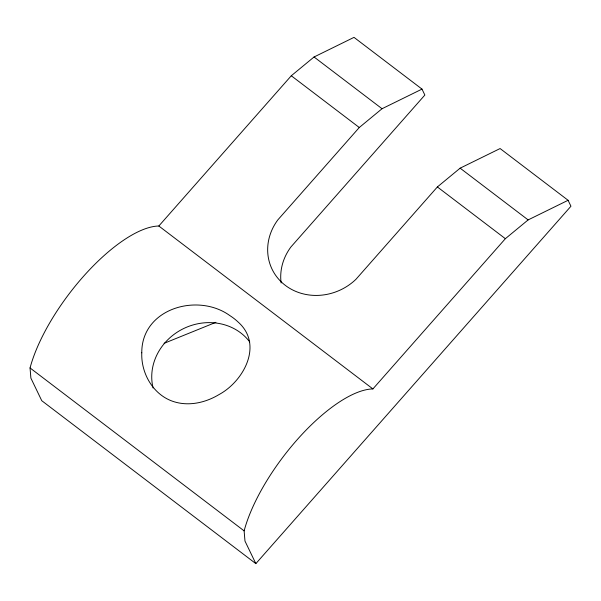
<?xml version="1.0" encoding="UTF-8"?>
<svg xmlns="http://www.w3.org/2000/svg" width="601" height="601" viewBox="0 0 601 601"><rect width="100%" height="100%" fill="white"/><g stroke="black" fill="none" stroke-linecap="round" stroke-linejoin="round"><path stroke-width="0.9" d="M422 89.106L382.041 108.728L359.278 127.51L277.865 219.853A53.173 48.381 -25.7 0 0 285.34 285.385A53.173 48.381 -25.7 0 0 355.965 279.292L437.378 186.949L460.141 168.167L500.1 148.545L568.088 200.291L570.95 206.233L255.846 563.633L41.762 400.709L30.884 378.112L30.05 367.947A112.492 42.31 -52.7 0 1 85.515 274.086A112.492 42.31 -52.7 0 1 158.829 226.006L291.29 75.764L314.053 56.982L354.012 37.367L422 89.106L424.862 95.048L290.914 246.973A53.173 48.381 -25.7 0 0 281.118 282.966M255.846 563.633L244.968 541.035L244.126 530.878A112.492 42.31 -52.7 0 1 299.591 437.01A112.492 42.31 -52.7 0 1 372.905 388.93L505.366 238.687L528.129 219.913L568.088 200.291M164.088 343.329L215.932 322.309M314.053 56.982L382.041 108.728M460.141 168.167L528.129 219.913M291.29 75.764L359.278 127.51M437.378 186.949L505.366 238.687M158.829 226.006L372.905 388.93M30.05 367.947L244.126 530.878M153.09 387.991A54.443 49.537 -25.7 0 1 184.004 328.379A54.443 49.537 -25.7 0 1 249.731 341.931M141.776 352.817C140.942 373.762 153.713 395.668 174.395 401.844C189.465 406.426 205.903 402.505 219.102 394.526C243.698 381.229 263.666 344.553 238.049 321.978A45.158 29.614 16.6 0 0 229.755 315.525C197.624 292.379 141.483 308.501 141.776 352.817"/></g></svg>
